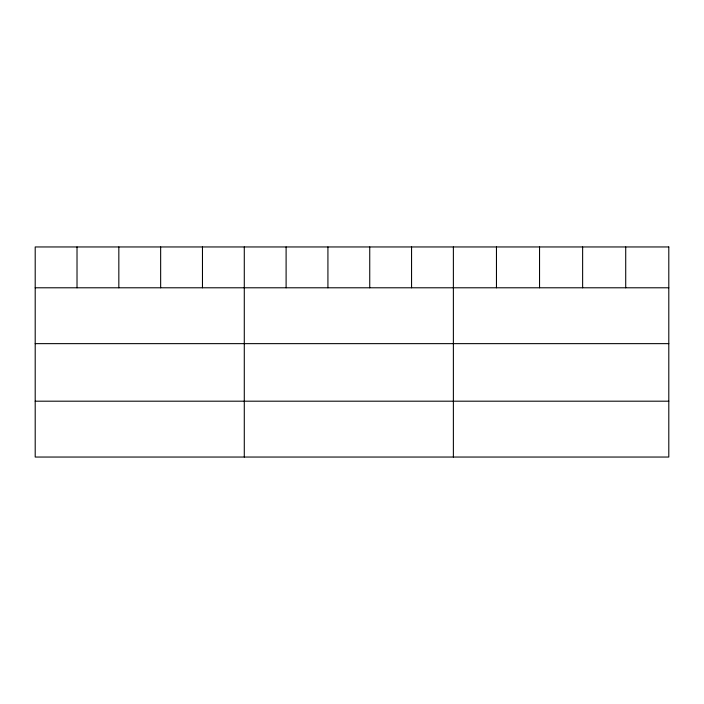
<?xml version="1.0" encoding="UTF-8"?>
<svg xmlns="http://www.w3.org/2000/svg" width="704" height="704" viewBox="0 0 704 704"><rect width="100%" height="100%" fill="white"/><g stroke="black" fill="none" stroke-linecap="round" stroke-linejoin="round"><path stroke-width="1.06" d="M35.2 287.786L668.8 287.786M35.2 343.64L668.8 343.64M35.2 401.192L668.8 401.192M625.715 246.954L625.715 287.786M582.63 246.954L582.63 287.786M539.546 246.954L539.546 287.786M496.461 246.954L496.461 287.786M453.376 246.954L453.376 457.046M411.558 246.954L411.558 287.786M369.741 246.954L369.741 287.786M327.923 246.954L327.923 287.786M286.106 246.954L286.106 287.786M244.288 246.954L244.288 457.046M202.47 246.954L202.47 287.786M160.653 246.954L160.653 287.786M118.835 246.954L118.835 287.786M77.018 246.954L77.018 287.786M668.8 246.954L35.2 246.954L35.2 457.046L668.8 457.046L668.8 246.954"/></g></svg>
